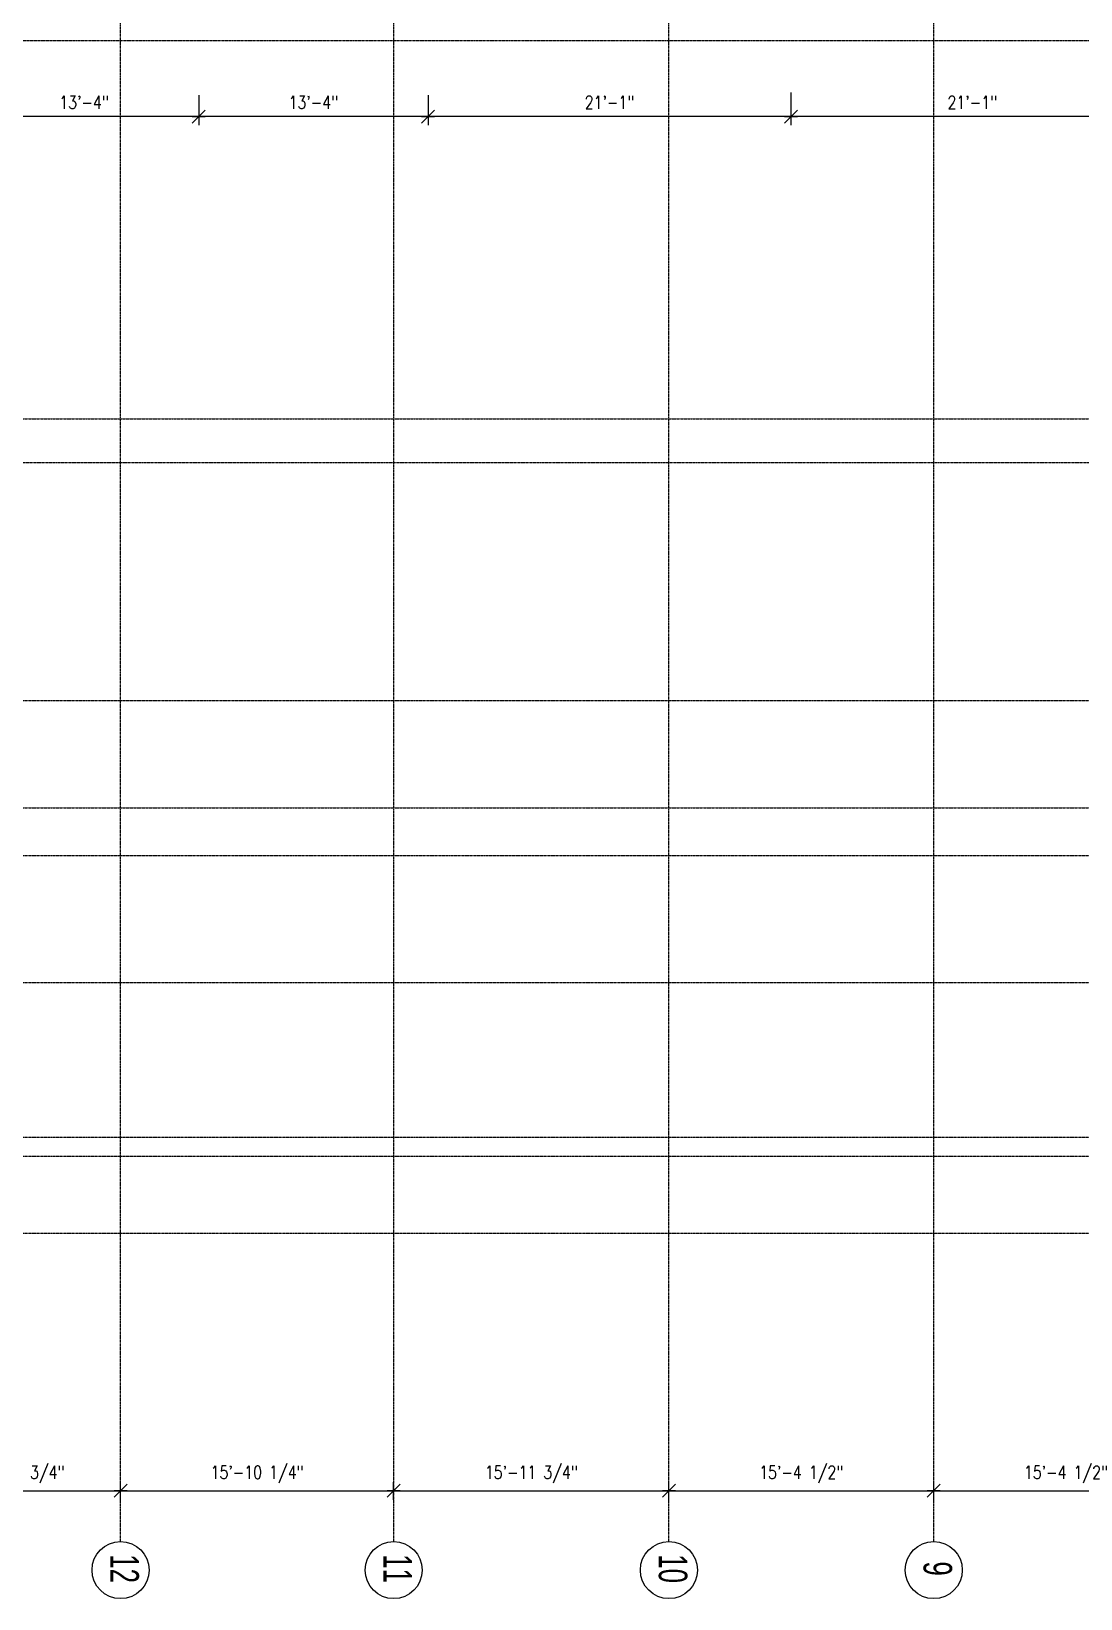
# Model space of a CAD drawing. Extents: x -95606 to 113309, y -42160 to -940.
# Drawn here: x 101694 to 102425, y -28004 to -26911 of the extents above; entities that cross this region are included whole.
import ezdxf
from ezdxf.enums import TextEntityAlignment as Align

# ---------------------------------------------------------------- set-up
doc = ezdxf.new("R2010")
doc.units = 0
doc.header["$LTSCALE"] = 0.02
doc.header["$MEASUREMENT"] = 0
doc.header["$PDMODE"] = 3
doc.header["$PDSIZE"] = -2
doc.linetypes.add('CENTER', pattern=[50.8, 31.75, -6.35, 6.35, -6.35])
doc.layers.get('0').update_dxf_attribs({"linetype": 'CONTINUOUS'})
doc.layers.get('DEFPOINTS').update_dxf_attribs({"linetype": 'CONTINUOUS'})
for name, color, linetype in [('A-2TEXT', 4, 'CONTINUOUS'), ('dimentions', 8, 'CONTINUOUS'), ('GRID', 8, 'CENTER'), ('S-TXT', 2, 'CONTINUOUS')]:
    doc.layers.add(name, color=color, linetype=linetype)
doc.styles.add('ROMANS', font='romans.shx', dxfattribs={"width": 0.8})
doc.styles.add('STYLE2', font='arial.ttf', dxfattribs={"width": 0.8})
doc.dimstyles.new('TK96', dxfattribs={"dimscale": 96, "dimtxt": 0.09375, "dimasz": 0.046875, "dimexe": 0.0625, "dimexo": 0.015625, "dimgap": 0.046875, "dimtad": 1, "dimzin": 11, "dimdsep": 46, "dimlunit": 4, "dimtxsty": 'ROMANS', "dimblk1": 'TK1', "dimblk2": 'TK1', "dimsah": 1, "dimcen": 0.09375, "dimclrd": 1, "dimclre": 1, "dimclrt": 2, "dimadec": 0, "dimazin": 0, "dimtfac": 1, "dimtofl": 0, "dimtmove": 0, "dimatfit": 3, "dimldrblk": 'TK1', "dimfxl": 1, "dimfrac": 2, "dimtolj": 1, "dimtzin": 9, "dimarcsym": 0})

# ---------------------------------------------------------------- blocks, each defined once
blk = doc.blocks.new('GRID')
at = {"color": 1, "linetype": 'Continuous'}
blk.add_circle((0, 0), 19.9, dxfattribs=at)
at = {"layer": 'A-2TEXT', "linetype": 'Continuous', "style": 'STYLE2', "width": 0.65}
blk.add_attdef('A', text='', height=19.9, rotation=359.9735, dxfattribs=at).set_placement((-1, -7.1), align=Align.CENTER)
blk = doc.blocks.new('TK1')
at = {"color": 4, "linetype": 'Continuous'}
blk.add_line((-1, -1), (1, 1), dxfattribs=at)
at = {"color": 1, "linetype": 'ByBlock'}
blk.add_line((-1, 0), (1, 0), dxfattribs=at)
blk = doc.blocks.new('*D218')
at = {"layer": 'DEFPOINTS', "color": 0, "lineweight": -2, "transparency": 16777216}
for p in [(-50008.4, -26901.2), (-50000.5, -26901.2), (-50000.5, -27044)]:
    blk.add_point(p, dxfattribs=at)
at = {"layer": 'dimentions', "color": 1, "linetype": 'Continuous', "lineweight": -2, "transparency": 16777216}
for p, q in [((-50002, -26901.2), (-50014.4, -26901.2)), ((-50008.4, -27039.5), (-50008.4, -26905.7)), ((-50002, -27044), (-50014.4, -27044))]:
    blk.add_line(p, q, dxfattribs=at)
at = {"layer": 'dimentions', "color": 1, "lineweight": -2, "transparency": 16777216, "xscale": 4.5, "yscale": 4.5, "zscale": 4.5}
for p, rotation in [((-50008.4, -26901.2), 90), ((-50008.4, -27044), 270)]:
    blk.add_blockref('TK1', p, dxfattribs=dict(at, rotation=rotation))
at = {"layer": 'dimentions', "color": 2, "transparency": 16777216, "insert": (-50019.8, -26972.6), "char_height": 9, "attachment_point": 5, "rotation": 90, "style": 'ROMANS'}
blk.add_mtext('\\A1;11\'-10 3/4"', dxfattribs=at)
blk = doc.blocks.new('*D219')
at = {"layer": 'DEFPOINTS', "color": 0, "lineweight": -2, "transparency": 16777216}
for p in [(-50008.4, -26710.9), (-50000.5, -26710.9), (-50000.5, -26901.2)]:
    blk.add_point(p, dxfattribs=at)
at = {"layer": 'dimentions', "color": 1, "linetype": 'Continuous', "lineweight": -2, "transparency": 16777216}
for p, q in [((-50002, -26710.9), (-50014.4, -26710.9)), ((-50008.4, -26896.7), (-50008.4, -26715.4)), ((-50002, -26901.2), (-50014.4, -26901.2))]:
    blk.add_line(p, q, dxfattribs=at)
at = {"layer": 'dimentions', "color": 1, "lineweight": -2, "transparency": 16777216, "xscale": 4.5, "yscale": 4.5, "zscale": 4.5}
for p, rotation in [((-50008.4, -26710.9), 90), ((-50008.4, -26901.2), 270)]:
    blk.add_blockref('TK1', p, dxfattribs=dict(at, rotation=rotation))
at = {"layer": 'dimentions', "color": 2, "transparency": 16777216, "insert": (-50019.8, -26806), "char_height": 9, "attachment_point": 5, "rotation": 90, "style": 'ROMANS'}
blk.add_mtext('\\A1;15\'-10 1/4"', dxfattribs=at)
blk = doc.blocks.new('*D220')
at = {"layer": 'DEFPOINTS', "color": 0, "lineweight": -2, "transparency": 16777216}
for p in [(-50008.4, -26519), (-50000.5, -26519), (-50000.5, -26710.9)]:
    blk.add_point(p, dxfattribs=at)
at = {"layer": 'dimentions', "color": 1, "linetype": 'Continuous', "lineweight": -2, "transparency": 16777216}
for p, q in [((-50002, -26519), (-50014.4, -26519)), ((-50008.4, -26706.4), (-50008.4, -26523.5)), ((-50002, -26710.9), (-50014.4, -26710.9))]:
    blk.add_line(p, q, dxfattribs=at)
at = {"layer": 'dimentions', "color": 1, "lineweight": -2, "transparency": 16777216, "xscale": 4.5, "yscale": 4.5, "zscale": 4.5}
for p, rotation in [((-50008.4, -26519), 90), ((-50008.4, -26710.9), 270)]:
    blk.add_blockref('TK1', p, dxfattribs=dict(at, rotation=rotation))
at = {"layer": 'dimentions', "color": 2, "transparency": 16777216, "insert": (-50019.8, -26614.9), "char_height": 9, "attachment_point": 5, "rotation": 90, "style": 'ROMANS'}
blk.add_mtext('\\A1;15\'-11 3/4"', dxfattribs=at)
blk = doc.blocks.new('*D221')
at = {"layer": 'DEFPOINTS', "color": 0, "lineweight": -2, "transparency": 16777216}
for p in [(-50008.4, -26334.5), (-50000.5, -26334.5), (-50000.5, -26519)]:
    blk.add_point(p, dxfattribs=at)
at = {"layer": 'dimentions', "color": 1, "linetype": 'Continuous', "lineweight": -2, "transparency": 16777216}
for p, q in [((-50002, -26334.5), (-50014.4, -26334.5)), ((-50008.4, -26514.5), (-50008.4, -26339)), ((-50002, -26519), (-50014.4, -26519))]:
    blk.add_line(p, q, dxfattribs=at)
at = {"layer": 'dimentions', "color": 1, "lineweight": -2, "transparency": 16777216, "xscale": 4.5, "yscale": 4.5, "zscale": 4.5}
for p, rotation in [((-50008.4, -26334.5), 90), ((-50008.4, -26519), 270)]:
    blk.add_blockref('TK1', p, dxfattribs=dict(at, rotation=rotation))
at = {"layer": 'dimentions', "color": 2, "transparency": 16777216, "insert": (-50019.8, -26426.8), "char_height": 9, "attachment_point": 5, "rotation": 90, "style": 'ROMANS'}
blk.add_mtext('\\A1;15\'-4 1/2"', dxfattribs=at)
blk = doc.blocks.new('*D222')
at = {"layer": 'DEFPOINTS', "color": 0, "lineweight": -2, "transparency": 16777216}
for p in [(-50008.4, -26150), (-50000.5, -26150), (-50000.5, -26334.5)]:
    blk.add_point(p, dxfattribs=at)
at = {"layer": 'dimentions', "color": 1, "linetype": 'Continuous', "lineweight": -2, "transparency": 16777216}
for p, q in [((-50002, -26150), (-50014.4, -26150)), ((-50008.4, -26330), (-50008.4, -26154.5)), ((-50002, -26334.5), (-50014.4, -26334.5))]:
    blk.add_line(p, q, dxfattribs=at)
at = {"layer": 'dimentions', "color": 1, "lineweight": -2, "transparency": 16777216, "xscale": 4.5, "yscale": 4.5, "zscale": 4.5}
for p, rotation in [((-50008.4, -26150), 90), ((-50008.4, -26334.5), 270)]:
    blk.add_blockref('TK1', p, dxfattribs=dict(at, rotation=rotation))
at = {"layer": 'dimentions', "color": 2, "transparency": 16777216, "insert": (-50019.8, -26242.3), "char_height": 9, "attachment_point": 5, "rotation": 90, "style": 'ROMANS'}
blk.add_mtext('\\A1;15\'-4 1/2"', dxfattribs=at)
blk = doc.blocks.new('*D261')
at = {"layer": 'DEFPOINTS', "color": 0, "lineweight": -2, "transparency": 16777216}
for p in [(-50977, -26181.2), (-50984.8, -26434), (-50966.5, -26434)]:
    blk.add_point(p, dxfattribs=at)
at = {"layer": 'S-TXT', "color": 1, "lineweight": -2, "transparency": 16777216}
for p, q in [((-50975.5, -26181.2), (-50960.5, -26181.2)), ((-50966.5, -26185.7), (-50966.5, -26429.5)), ((-50983.3, -26434), (-50960.5, -26434))]:
    blk.add_line(p, q, dxfattribs=at)
at = {"layer": 'S-TXT', "color": 1, "lineweight": -2, "transparency": 16777216, "xscale": 4.5, "yscale": 4.5, "zscale": 4.5}
for p, rotation in [((-50966.5, -26181.2), 90), ((-50966.5, -26434), 270)]:
    blk.add_blockref('TK1', p, dxfattribs=dict(at, rotation=rotation))
at = {"layer": 'S-TXT', "color": 2, "transparency": 16777216, "insert": (-50976.4, -26307.6), "char_height": 9, "attachment_point": 5, "rotation": 90, "style": 'ROMANS'}
blk.add_mtext('\\A1;21\'-1"', dxfattribs=at)
blk = doc.blocks.new('*D262')
at = {"layer": 'DEFPOINTS', "color": 0, "lineweight": -2, "transparency": 16777216}
for p in [(-50977.1, -26434), (-50979.4, -26686.9), (-50966.5, -26686.9)]:
    blk.add_point(p, dxfattribs=at)
at = {"layer": 'S-TXT', "color": 1, "lineweight": -2, "transparency": 16777216}
for p, q in [((-50975.6, -26434), (-50960.5, -26434)), ((-50966.5, -26438.5), (-50966.5, -26682.4)), ((-50977.9, -26686.9), (-50960.5, -26686.9))]:
    blk.add_line(p, q, dxfattribs=at)
at = {"layer": 'S-TXT', "color": 1, "lineweight": -2, "transparency": 16777216, "xscale": 4.5, "yscale": 4.5, "zscale": 4.5}
for p, rotation in [((-50966.5, -26434), 90), ((-50966.5, -26686.9), 270)]:
    blk.add_blockref('TK1', p, dxfattribs=dict(at, rotation=rotation))
at = {"layer": 'S-TXT', "color": 2, "transparency": 16777216, "insert": (-50976.4, -26560.4), "char_height": 9, "attachment_point": 5, "rotation": 90, "style": 'ROMANS'}
blk.add_mtext('\\A1;21\'-1"', dxfattribs=at)
blk = doc.blocks.new('*D263')
at = {"layer": 'DEFPOINTS', "color": 0, "lineweight": -2, "transparency": 16777216}
for p in [(-50982.9, -26846.7), (-50977.6, -27006.5), (-50966.5, -27006.5)]:
    blk.add_point(p, dxfattribs=at)
at = {"layer": 'S-TXT', "color": 1, "lineweight": -2, "transparency": 16777216}
for p, q in [((-50981.4, -26846.7), (-50960.5, -26846.7)), ((-50966.5, -26851.2), (-50966.5, -27002)), ((-50976.1, -27006.5), (-50960.5, -27006.5))]:
    blk.add_line(p, q, dxfattribs=at)
at = {"layer": 'S-TXT', "color": 1, "lineweight": -2, "transparency": 16777216, "xscale": 4.5, "yscale": 4.5, "zscale": 4.5}
for p, rotation in [((-50966.5, -26846.7), 90), ((-50966.5, -27006.5), 270)]:
    blk.add_blockref('TK1', p, dxfattribs=dict(at, rotation=rotation))
at = {"layer": 'S-TXT', "color": 2, "transparency": 16777216, "insert": (-50976.4, -26926.6), "char_height": 9, "attachment_point": 5, "rotation": 90, "style": 'ROMANS'}
blk.add_mtext('\\A1;13\'-4"', dxfattribs=at)
blk = doc.blocks.new('*D301')
at = {"layer": 'DEFPOINTS', "color": 0, "lineweight": -2, "transparency": 16777216}
for p in [(-50982.9, -26686.9), (-50977.6, -26846.7), (-50966.5, -26846.7)]:
    blk.add_point(p, dxfattribs=at)
at = {"layer": 'S-TXT', "color": 1, "lineweight": -2, "transparency": 16777216}
for p, q in [((-50981.4, -26686.9), (-50960.5, -26686.9)), ((-50966.5, -26691.4), (-50966.5, -26842.2)), ((-50976.1, -26846.7), (-50960.5, -26846.7))]:
    blk.add_line(p, q, dxfattribs=at)
at = {"layer": 'S-TXT', "color": 1, "lineweight": -2, "transparency": 16777216, "xscale": 4.5, "yscale": 4.5, "zscale": 4.5}
for p, rotation in [((-50966.5, -26686.9), 90), ((-50966.5, -26846.7), 270)]:
    blk.add_blockref('TK1', p, dxfattribs=dict(at, rotation=rotation))
at = {"layer": 'S-TXT', "color": 2, "transparency": 16777216, "insert": (-50976.4, -26766.8), "char_height": 9, "attachment_point": 5, "rotation": 90, "style": 'ROMANS'}
blk.add_mtext('\\A1;13\'-4"', dxfattribs=at)
blk = doc.blocks.new('A$C536D237E')
at = {"layer": 'GRID'}
for p, q in [((1406.051, 92.678), (1406.051, 3414.534)), ((1602.621, 92.678), (1602.621, 3414.534)), ((1677.352, 92.678), (1677.352, 3414.534)), ((1710.602, 92.678), (1710.602, 3414.534)), ((1799.102, 92.678), (1799.102, 3414.534)), ((1799.102, 92.678), (1799.102, 3414.534)), ((1907.102, 92.678), (1907.102, 3414.534)), ((1907.102, 92.678), (1907.102, 3414.534)), ((1920.142, 92.678), (1920.142, 3414.534)), ((1920.142, 92.678), (1920.142, 3414.534)), ((1973.962, 92.678), (1973.962, 3414.534)), ((1142.444, 100.962), (1142.444, 3404.46)), ((1436.602, 104.283), (1436.602, 3408.01)), ((2188.885, 2098.714), (48.982, 2098.714)), ((2188.885, 1914.214), (48.982, 1914.214)), ((2188.885, 1722.366), (22.924, 1722.366)), ((2188.885, 1532.033), (48.982, 1532.033))]:
    blk.add_line(p, q, dxfattribs=at)
for p, values in [((2208.814, 2098.714), {'A': '9'}), ((2208.814, 2098.714), {'A': '9'}), ((2208.814, 1914.214), {'A': '10'}), ((2208.814, 1914.214), {'A': '10'}), ((2208.814, 1722.366), {'A': '11'}), ((2208.814, 1722.366), {'A': '11'}), ((2208.814, 1532.033), {'A': '12'}), ((2208.814, 1532.033), {'A': '12'})]:
    blk.add_blockref('GRID', p, dxfattribs=at).add_auto_attribs(values)
at = {"layer": 'dimentions'}
for base, p1, p2, picture, middle in [((2153.528, 2283.214), (2161.462, 2098.714), (2161.462, 2283.214), '*D222', (2142.171, 2190.964)), ((2153.528, 2098.714), (2161.462, 1914.214), (2161.462, 2098.714), '*D221', (2142.171, 2006.464)), ((2153.528, 1914.214), (2161.462, 1722.366), (2161.462, 1914.214), '*D220', (2142.171, 1818.29)), ((2153.528, 1722.366), (2161.462, 1532.033), (2161.462, 1722.366), '*D219', (2142.171, 1627.2)), ((2153.528, 1532.033), (2161.462, 1389.214), (2161.462, 1532.033), '*D218', (2142.171, 1460.623))]:
    dim = blk.add_linear_dim(base=base, p1=p1, p2=p2, angle=90, dimstyle='TK96', override={"dimfxl": 2}, dxfattribs=at)
    dim.commit()
    dim.dimension.update_dxf_attribs({"geometry": picture, "text_midpoint": middle, "insert": (52161.927, 28433.219)})
at = {"layer": 'S-TXT'}
for base, p1, p2, picture, middle in [((1195.426, 1999.192), (1184.896, 2252.035), (1177.116, 1999.192), '*D261', (1185.569, 2125.614)), ((1195.396, 1746.349), (1184.866, 1999.192), (1182.526, 1746.349), '*D262', (1185.538, 1872.771)), ((1195.396, 1586.53), (1179.007, 1746.349), (1184.286, 1586.53), '*D301', (1185.538, 1666.44)), ((1195.396, 1426.711), (1179.007, 1586.53), (1184.286, 1426.711), '*D263', (1185.538, 1506.62))]:
    dim = blk.add_linear_dim(base=base, p1=p1, p2=p2, angle=90, dimstyle='TK96', override={"dimdec": 0, "dimfxl": 1.25, "dimfxlon": 1}, dxfattribs=at)
    dim.commit()
    dim.dimension.update_dxf_attribs({"geometry": picture, "text_midpoint": middle, "insert": (52161.927, 28433.219)})

msp = doc.modelspace()

# ---------------------------------------------------------------- block references
at = {"layer": 'S-TXT', "color": 5, "linetype": 'CENTER', "lineweight": -2, "rotation": 270}
msp.add_blockref('A$C536D237E', (100223.665, -25775.455), dxfattribs=at)

doc.saveas('drawing.dxf')
